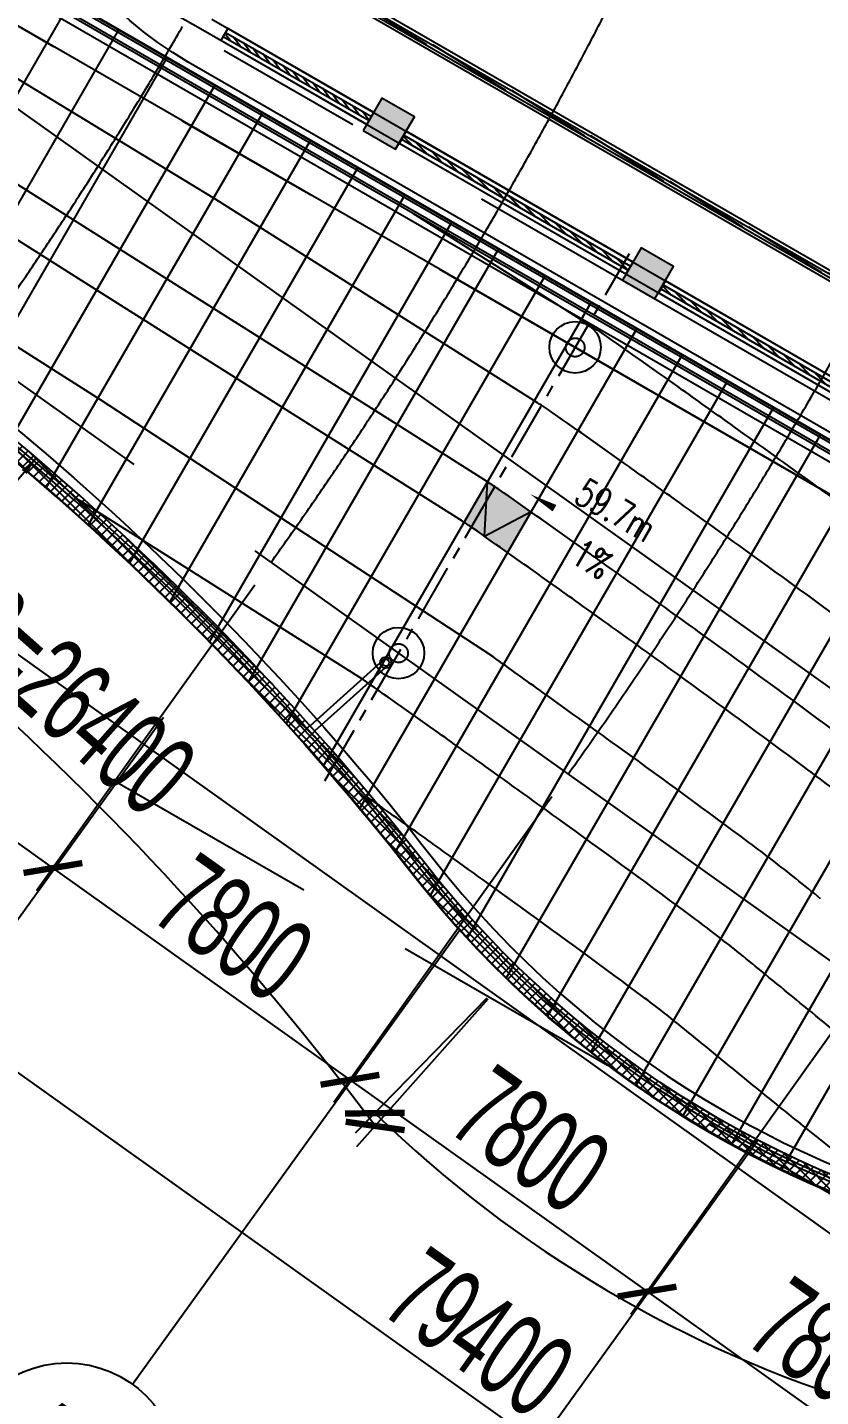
# Model space of a CAD drawing. Extents: x 1962160 to 37842216, y -162679 to 2997677.
# Drawn here: x 37684730 to 37701686, y 2684624 to 2713909 of the extents above; entities that cross this region are included whole.
import ezdxf
from ezdxf.enums import TextEntityAlignment as Align

# ---------------------------------------------------------------- set-up
doc = ezdxf.new("R2010")
doc.units = 0
doc.header["$LTSCALE"] = 1000
for name, pattern in [('CENTER', [2, 1.25, -0.25, 0.25, -0.25]), ('CENTER2', [28.575000000000003, 19.05, -3.175, 3.175, -3.175]), ('DASH', [0.35, 0.25, -0.1]), ('HIDDEN', [0.375, 0.25, -0.125])]:
    doc.linetypes.add(name, pattern=pattern)
doc.layers.get('0').update_dxf_attribs({"color": 8})
doc.layers.get('Defpoints').update_dxf_attribs({"color": 8})
for name, color, linetype in [('#幕墙线-平面', 8, 'Continuous'), ('#标注', 8, 'Continuous'), ('#虚线', 8, 'HIDDEN'), ('#轴线', 8, 'CENTER2'), ('A-AL-E', 8, 'Continuous'), ('A-COLS-PLAN-C', 8, 'DASH'), ('A-COLS-PLAN-S', 8, 'DASH'), ('A-DETL-ALUM', 8, 'Continuous'), ('A-DIMS', 8, 'Continuous'), ('A-DIMS-SYMB', 8, 'Continuous'), ('A-FLOR', 8, 'Continuous'), ('A-FLOR-OTLN', 8, 'Continuous'), ('A-GRID', 8, 'CENTER'), ('A-HATH', 8, 'Continuous'), ('A-NOTE', 8, 'Continuous'), ('A-ROOF-DRAN', 8, 'Continuous'), ('A-STRS-HRAL', 8, 'Continuous'), ('COLUMN', 8, 'Continuous'), ('DIM', 8, 'Continuous'), ('G-ACCS', 8, 'Continuous'), ('PUB_HATCH', 8, 'Continuous'), ('周边建筑', 8, 'Continuous'), ('建-填充', 8, 'Continuous'), ('水-雨水-压力流-标识', 8, 'Continuous')]:
    doc.layers.add(name, color=color, linetype=linetype)
doc.layers.add('A-X-CHEK', color=8, linetype='Continuous', plot=False)
doc.styles.add('#文字', font='jrs.shx', dxfattribs={"width": 0.7, "bigfont": 'hztxt.shx'})
doc.styles.add('_TCH_DIM', font='SIMPLEX', dxfattribs={"bigfont": 'GBCBIG'})
doc.styles.add('JHZX', font='jrs.shx', dxfattribs={"width": 0.6, "bigfont": 'jhz.shx'})
doc.dimstyles.new('JZBZ-600', dxfattribs={"dimscale": 600, "dimtxt": 3, "dimasz": 1.5, "dimexe": 1, "dimexo": 1, "dimgap": 0.5, "dimtad": 1, "dimdec": 0, "dimdsep": 46, "dimtxsty": 'JHZX', "dimblk1": 'ARCHTICK', "dimblk2": 'ARCHTICK', "dimsah": 1, "dimcen": 0, "dimclrd": 1, "dimclre": 1, "dimclrt": 2, "dimadec": 1, "dimazin": 2, "dimtfac": 1, "dimtdec": 0, "dimtix": 1, "dimtmove": 0, "dimatfit": 3, "dimfxl": 1, "dimtolj": 1, "dimlwd": -1, "dimlwe": -1, "dimarcsym": 1})

# ---------------------------------------------------------------- blocks, each defined once
blk = doc.blocks.new('排水沟区域')
at = {"layer": 'A-HATH'}
h = blk.add_hatch(dxfattribs=at)
h.set_pattern_fill('ANSI37', color=256, scale=100)
h.set_pattern_definition([(45, (0, 0), (-112.2532015133644, 112.2532015133644), []), (135, (0, 0), (-112.2532015133644, -112.2532015133644), [])])
edge = h.paths.add_edge_path()
edge.add_arc((35647972.51225499, 2918657.177441645), 65100.0000012061, 322.14232842016406, 322.4531751002439, ccw=False)
edge.add_line((35699371.4155573, 2878705.171991638), (35710098.52591892, 2872511.871939205))
edge.add_arc((35680273.52592783, 2820853.456598331), 59649.99999998869, 38.01189623978013, 60.00000000987711, ccw=False)
edge.add_arc((35744722.34777962, 2871227.947781262), 22150.00000015055, 218.0118962393887, 299.374672109322)
edge.add_line((35755587.33435256, 2851925.75705647), (35755535.64254402, 2852298.799455345))
edge.add_arc((35744722.34777962, 2871227.947781258), 21800.00000013873, 218.0118962393722, 299.73721067603617, ccw=False)
edge.add_arc((35680273.52592785, 2820853.45659831), 59999.99999999597, 38.01189623980522, 60.00000000990575)
edge.add_line((35710273.52591886, 2872814.98083056), (35699587.40959853, 2878984.612962234))
blk.add_lwpolyline([(35699587.40959853, 2878984.612962234, -0.001356325340777979), (35699371.4155573, 2878705.171991638), (35710098.52591892, 2872511.871939205, -0.09623666010341482), (35727270.74137338, 2857587.422357051, 0.3707188740707033), (35755587.33435256, 2851925.75705647), (35755535.64254402, 2852298.799455345, -0.372519204977677), (35727546.5003911, 2857802.961133509, 0.09623666010342376), (35710273.52591886, 2872814.98083056)], format="xyb", close=True, dxfattribs=at)
blk = doc.blocks.new('A$C58e34137')
at = {"layer": 'A-X-CHEK'}
blk.add_blockref('排水沟区域', (-35647972.51433039, -2918657.17947907), dxfattribs=at)
blk = doc.blocks.new('雨水立管')
for radius in [80, 50]:
    blk.add_circle((-3.725290298461914e-09, 2.328306436538696e-10), radius)
blk = doc.blocks.new('雨水')
at = {"layer": 'A-ROOF-DRAN'}
for points in [[(35726654.75875206, 2862156.078814637), (35725086.92099972, 2860750.318907662)], [(35726754.8949378, 2862044.39737345), (35725186.52416849, 2860638.159551027)]]:
    blk.add_lwpolyline(points, dxfattribs=at)
at = {"xscale": 1.5, "yscale": 1.5, "zscale": 1.5}
blk.add_blockref('雨水立管', (35726704.82684494, 2862100.238094043), dxfattribs=at)
blk = doc.blocks.new('1100')
at = {"layer": 'A-DETL-ALUM', "ltscale": 0.3}
blk.add_circle((35572079.41488183, 2737404.62498665), 550, dxfattribs=at)
blk = doc.blocks.new('_YZHK')
blk.add_circle((0, 0), 0.5)
blk = doc.blocks.new('ASDFASD')
at = {"layer": 'A-COLS-PLAN-C', "ltscale": 0.3, "xscale": 400, "yscale": 400, "zscale": 400}
for p in [(35730755.5662553, 2868841.632987212), (35726979.80522767, 2862301.823050146)]:
    blk.add_blockref('_YZHK', p, dxfattribs=at)
blk = doc.blocks.new('$WINLIB2D$00000039')
for points in [[(-0.4999999999983409, 0.5000000000445652), (-0.4999999999999964, -0.4999999999999716)], [(0.5000000000016591, 0.4999999999536158), (-0.4999999999983409, 0.5000000000445652)], [(0.4999999999983338, -0.5000000000463842), (0.4999999999999609, 0.4999999999999432)], [(-0.499999999999428, 0.1666666667124446), (0.500000000000572, 0.1666666666205998)], [(-0.3838834764901549, -0.166666666632409), (-0.4479860405916831, 0.1666666667079113)], [(-0.3158924398378069, -0.166666666637866), (-0.3799950039392748, 0.1666666667006353)], [(-0.2479014031851996, -0.166666666645142), (-0.3120039672867243, 0.1666666666951784)], [(-0.1799103665328481, -0.1666666666505989), (-0.2440129306343159, 0.1666666666887977)], [(-0.1119193298802692, -0.1666666666569512), (-0.1760218939817904, 0.1666666666824455)], [(-0.04392829322788927, -0.1666666666633319), (-0.1080308573293216, 0.1666666666760648)], [(0.02406274342471804, -0.1666666666696841), (-0.04003982067680312, 0.1666666666697125)], [(0.09205378007703402, -0.1666666666751411), (0.02795121597557682, 0.1666666666642556)], [(0.1600448167296129, -0.1666666666815217), (0.0959422526280953, 0.1666666666578749)], [(0.2280358533819644, -0.166666666687874), (0.163933289280525, 0.1666666666505989)], [(0.2960268900345753, -0.1666666666942547), (0.231924325933047, 0.1666666666460657)], [(0.3640179266869801, -0.1666666667006069), (0.2999153625854838, 0.166666666639685)], [(0.4320089633395341, -0.1666666667060639), (0.3679063992380058, 0.166666666632409)], [(0.4999999999916831, -0.1666666667115209), (0.4358974358904746, 0.1666666666260568)], [(-0.4518745131427302, -0.1666666666260284), (-0.5000000000072298, 0.08358586507802102)], [(-0.500000000000572, -0.1666666666214951), (0.499999999999428, -0.1666666667124446)], [(0.4999999999983338, -0.5000000000463842), (-0.5000000000016662, -0.4999999999554348)]]:
    blk.add_lwpolyline(points)
blk = doc.blocks.new('_FZH')
blk.add_lwpolyline([(-0.5, -0.5), (0.5, -0.5), (0.5, 0.5), (-0.5, 0.5)], close=True)
at = {"layer": 'PUB_HATCH'}
blk.add_solid([(-0.5, -0.5), (0.5, -0.5), (-0.5, 0.5), (0.5, 0.5)], dxfattribs=at)
blk = doc.blocks.new('567')
at = {"layer": '周边建筑'}
for p, q in [((58569.47624302655, 63465.12863388611), (79163.15836526453, 85551.91071712924)), ((58714.9179366231, 63181.2020795648), (79382.5644761771, 85347.31120870961)), ((57775.26889131963, 62173.42583171278), (58714.9179366231, 63181.2020795648))]:
    blk.add_line(p, q, dxfattribs=at)
blk.add_lwpolyline([(51545.86369138211, 114974.0141785215, -0.06666786033998978), (79983.71774893254, 97358.1270108968, -0.4327152502716894), (80756.21607623994, 85720.67174874991), (59352.30016976595, 62767.78205864877, -0.3893999561661833), (48564.77200990915, 61928.61147829099, 0.1645435660436389), (999.9999528080225, 78693.64650399983)], format="xyb", dxfattribs=at)
at = {"layer": 'COLUMN', "xscale": 800.000000000408, "yscale": 800.000000000408, "zscale": 800.000000000408, "rotation": 47.00000000001015}
for p in [(65968.95328490436, 71329.55326474598), (61604.16378050297, 66648.88957438339)]:
    blk.add_blockref('_FZH', p, dxfattribs=at)
at = {"layer": '周边建筑'}
for p, xscale, yscale, zscale, rotation in [((67625.23237909377, 75891.62554929405), 28668.06737196897, 200, 28668.06737196897, 47.00000000000413), ((67625.23237910122, 75891.62554930104), 28668.06737196897, 200.0000000000001, 28668.06737196897, 47.00000000000397), ((68226.3459886238, 73599.94878692972), 5600, 299.9999999999999, 5600, 47.00000000000436), ((63861.55648422986, 68919.28509657038), 5600, 299.9999999999999, 5600, 47.00000000000436), ((60178.76533988118, 64969.97510781884), 3600.000000000001, 299.9999999999999, 3600.000000000001, 47.00000000000439)]:
    blk.add_blockref('$WINLIB2D$00000039', p, dxfattribs=dict(at, xscale=xscale, yscale=yscale, zscale=zscale, rotation=rotation))
blk = doc.blocks.new('总体道路0521')
at = {"layer": 'G-ACCS'}
for p, q in [((35648068.32808612, 2918594.665559466), (35648041.65957485, 2918613.688023686)), ((35648063.29587139, 2918586.585897689), (35648036.14289677, 2918605.953926256))]:
    blk.add_line(p, q, dxfattribs=at)
blk = doc.blocks.new('A$C06ac024f')
at = {"layer": 'A-AL-E'}
blk.add_line((101589.8477521315, -59576.68340815231), (62999.84299910814, -37296.73377597518), dxfattribs=at)
for points in [[(147247.0268306136, 934.9976814794354), (130544.2487986535, 789.2347458549775, 0.411971782924628), (129899.9214165211, 138.5661601070315, -0.1147152888506085), (116638.5441282466, -57179.17699726066, -0.5535839278639791), (79298.22443350405, -61069.74940975336, 0.09623666010405146), (62126.00897890329, -46145.29982751934), (51398.89861740917, -39951.99977517687)], [(147245.6210697815, 1134.993029267993), (130542.5034915507, 989.2271304680035, 0.4119717829241812), (129699.9215302989, 138.3528260248713, -0.1147152888506127), (116458.9620669484, -57091.14130415907, -0.5535839278638499), (79455.80101504922, -60946.5843946375, 0.09623666010405128), (62226.00897887349, -45972.09474674379), (51522.52881834656, -39792.43759728689)], [(123777.9805633649, -24348.15376469167, -0.06675319751200123), (112989.6129839644, -56099.62711645942, -0.4327152502716672), (101614.8477521315, -59533.38213796448), (63025.62622740865, -37253.88470285665, -0.3161234074541413), (59062.56976918876, -27379.22548662778, -0.3161234074541413)]]:
    blk.add_lwpolyline(points, format="xyb", dxfattribs=at)
at = {"layer": 'A-DIMS'}
blk.add_lwpolyline([(71004.3336583525, -52480.2923116521, 132, 0, 0), (71264.0875151977, -52176.10826563323, 0, 0, 0)], format="xyseb", dxfattribs=at)
blk.add_lwpolyline([(67887.28737617284, -56130.50086388085), (71004.3336583525, -52480.2923116521), (71264.0875151977, -52176.10826563323)], dxfattribs=at)
at = {"layer": 'A-DIMS-SYMB'}
blk.add_lwpolyline([(84728.81853939593, -54633.97088764422, 0, 0, 0), (81821.06185375899, -52955.17678245669, 0, 160, 0), (82340.6770960316, -53255.17678245623, 0, 0, 0)], format="xyseb", dxfattribs=at)
at = {"layer": 'A-FLOR-OTLN'}
blk.add_lwpolyline([(107226.3362906799, -63927.87709462829), (55482.87519954145, -34053.77590486221)], dxfattribs=at)
at = {"layer": 'A-STRS-HRAL'}
for points in [[(62825.62622740865, -37600.29486436816), (101414.8477521315, -59879.79229947738, 0.1653430325044177), (106813.8457701206, -60951.07172376709), (106786.3939477056, -60752.9611531226, -0.1653070570733526), (101514.8477521315, -59706.58721872047), (62925.62622740865, -37427.08978361171, -0.2993344803254237), (58486.30520709604, -28589.53009189107, -0.002117859348563154), (58242.01538074017, -29083.96067959536, 0.2840107938774867), (62825.62622740865, -37600.29486436862)], [(79573.98345122486, -60854.21063328767, 0.09623666010342546), (62301.0089789927, -45842.19093623757), (51614.89265865833, -39672.55880456464, 0.0007746026497194166), (51737.56657661498, -39512.44451643759), (62401.0089789629, -45668.98585546529, -0.09623666010343572), (79731.56003275514, -60731.04561817972, 0.3735772701096537), (107533.5279144421, -66144.77573821507), (107563.1256041527, -66358.37231146172, -0.3725192049777493), (79573.98345120996, -60854.21063329559)]]:
    blk.add_lwpolyline(points, format="xyb", dxfattribs=at)
at = {"xscale": 1000, "yscale": 1000, "zscale": 1000}
blk.add_blockref('总体道路0521', (-35647972511.19448, -2918657176.530752), dxfattribs=at)
at = {"layer": 'A-COLS-PLAN-S'}
blk.add_blockref('ASDFASD', (-35647972.51693987, -2918657.171766797), dxfattribs=at)
at = {"layer": 'A-ROOF-DRAN'}
blk.add_blockref('雨水', (-35647972.51693987, -2918657.171766797), dxfattribs=at)
at = {"layer": '周边建筑', "rotation": 283.0000003899075}
blk.add_blockref('567', (-0.006137371063232422, 0.004641769453883171), dxfattribs=at)
at = {"layer": '水-雨水-压力流-标识'}
for p in [(-35489298.45878852, -2787218.355862259), (-35493074.21981615, -2793758.165799326)]:
    blk.add_blockref('1100', p, dxfattribs=at)
at = {"layer": 'A-NOTE', "style": '_TCH_DIM', "width": 0.7058823529411765}
for s, p in [('59.7m', (82725.04704605043, -53107.26767651178)), ('1%', (82649.57368742675, -54398.32326558419))]:
    blk.add_text(s, height=595, rotation=330.0000000088453, dxfattribs=at).set_placement(p)
blk = doc.blocks.new('A$C41f195f4')
at = {"layer": '建-填充', "ltscale": 10}
h = blk.add_hatch(color=256, dxfattribs=at)
h.dxf.hatch_style = 1
edge = h.paths.add_edge_path()
edge.add_arc((97595.39058137685, -56265.69095952297), 7179.01443374561, 231.5455936663471, 240.9356816567147, ccw=False)
edge.add_line((93130.82129434496, -61887.60071699973), (92626.00912325829, -62761.96104559442))
edge.add_arc((97595.3905813694, -56265.690959536), 8179.014433734415, 232.5854866819008, 240.821272981113)
edge.add_line((93607.83049441874, -63406.81423673732), (94107.88902097195, -62540.68746200018))
edge = h.paths.add_edge_path()
edge.add_arc((-69109.94628895074, -267393.5292817643), 261921.2455644159, 54.80798916045615, 54.98832596793594)
edge.add_arc((77388.72809683532, -58262.44274746114), 6582.895621030485, 54.9883259681709, 57.6800715478995)
edge.add_line((80908.24897333235, -52699.39613995515), (80407.7652470991, -53566.25938214827))
edge.add_arc((77388.72809625417, -58262.44274824392), 5582.895622002558, 54.988325968121615, 57.264237374397226, ccw=False)
edge.add_arc((-69109.94628890604, -267393.5292813801), 260921.2455640731, 54.788035432014226, 54.98832596789953, ccw=False)
edge.add_line((81338.01119472831, -54214.47666196851), (81840.07907734066, -53344.86958044535))
h.paths.add_polyline_path([(69033.59259799123, -45186.76790526416), (68022.12648834288, -44546.85306364251), (67521.71634025127, -45413.58886476047), (68533.18244989961, -46053.50370638166)])
h.paths.add_polyline_path([(56861.15029467642, -37485.74222144345), (55846.22732935846, -36843.64036314422), (55345.81718126684, -37710.37616426172), (56360.74014658481, -38352.47802256048)])
at = {"layer": 'DIM', "ltscale": 10}
blk.add_lwpolyline([(81840.07907734066, -53344.86958044628), (80846.26444721967, -53868.28194896039), (80908.2489733249, -52699.39613995142)], dxfattribs=at)
blk = doc.blocks.new('A$C80b62fe7')
at = {"layer": '#幕墙线-平面'}
for points in [[(218646.7388422862, 190065.3955623615), (201593.5581931472, 189916.5747094234, 0.4119717829255389), (200691.4998581558, 189005.6386893718, -0.1147152888506106), (187456.6657422855, 131802.6192673431, -0.5535839278639024), (150554.6522832364, 127957.7149734693, 0.09623666010403958), (133307.5872725919, 142947.2166410601), (122272.0149562731, 149318.607285982)], [(218649.0077415183, 189805.4054623647), (201595.8270923793, 189656.5846094266, 0.411971782924628), (200951.4997102469, 189005.9160236786, -0.1147152888506085), (187690.1224219725, 131688.1728663109, -0.5535839278639791), (150349.8027272299, 127797.6004538182, 0.09623666010405146), (133177.5872726291, 142722.0500360522), (122142.0149563104, 149093.4406809756)], [(195084.6700434908, 164469.0136061809, -0.06675319751200197), (184274.0672237352, 132652.0992471087, -0.4327152502716498), (172536.4260458574, 129108.8011206249), (133941.2579975277, 151391.7317827353, -0.3343935613356593), (130022.9198136404, 162147.9228028324, -0.3343935613356593)], [(194829.5588570908, 164519.1960988799, -0.06675319751200183), (184041.1912776902, 132767.7227471122, -0.4327152502716672), (172666.4260458574, 129333.9677256071), (134077.2045211345, 151613.4651607149, -0.3341902026022402), (130271.6078319177, 162072.0659009404)], [(159339.4108686224, 130861.0222703721, 0.003615762373146569), (156592.339115195, 132874.5071188109, 0.0006613127029095337), (154901.3493613973, 134091.8316665199, 0.001027735854682414), (153810.6150242165, 134871.4585100352, 0.001861813057790887), (152217.1941408888, 135996.5357638504, 0.01174549583908128), (151959.8225827888, 136167.9593972559), (150029.1693196073, 137389.4078129344), (144108.1086783633, 141135.4300932167), (139073.7000977993, 144320.5024735704)], [(159798.9362394139, 129242.6897826027, 0.008983710404562847), (158742.4276735783, 130058.7685294421, 0.003615762373149349), (156007.0209373832, 132063.7034244896, 0.0006613127029081161), (154318.1780077443, 133279.4824975817, 0.001027735854682078), (153230.7881095409, 134056.7188282856, 0.001861813057791519), (151643.4508139715, 135177.5006029336, 0.01174549583907687), (151425.1762692034, 135322.8834720477), (149494.523006022, 136544.3318877253), (143573.4623647779, 140290.3541680076), (138539.053784214, 143475.4265483608)], [(173945.6968086883, 128460.3663734002, -0.01045501911056014), (173553.0880393535, 128412.668604786, -0.02153278516857772), (172664.9376542941, 128362.0527174594, -0.0214420731274291), (171944.1991386786, 128382.9656581231, -0.01732725163365384), (170910.8314967602, 128493.4754025461, -0.03019079122256962), (169910.9077868536, 128697.784825203, -0.02660506623029596), (168693.8722720593, 129094.5053836647, -0.02908310061930554), (167165.9814727828, 129788.6905360701, -0.04667064726211993), (166669.9615904167, 130112.1679442455, -0.001278206255869709), (165593.9365309104, 130971.1744583081, -0.001770644411273564), (164831.5125523657, 131587.4778661183, -0.001424014314986788), (163530.6897997484, 132652.8082506475, 0.003344552771157811), (162926.0347054079, 133144.1324880603, 0.008983710404549561), (161727.3436487988, 134070.0372340898, 0.003615762373135348), (158933.6118264422, 136117.7218960961, 0.0006613127029093515), (157234.0347760245, 137341.2283422733, 0.001027735854683763), (156129.9226829186, 138130.4172370327, 0.001861813057788651), (154512.1674485579, 139272.6764075179, 0.01174549583909836), (154098.4078371376, 139548.2630980932), (152167.7545739487, 140769.7115137717), (150378.8046443462, 141901.5098013827)], [(169456.4465519488, 119610.78176228, -0.02746849690038481), (167580.540113911, 120004.7193987342, -0.02660506623029286), (165453.5258000866, 120698.0683570672, -0.02908310061920444), (162973.221502535, 121824.9750820994, -0.04667064726213727), (161072.9365455285, 123064.2384151672, -0.001278206255867905), (159960.9499877915, 123951.9535182733, -0.001770644411271407), (159148.95358558, 124608.328663745, -0.001424014314988252), (157808.4696264565, 125706.1402516426, 0.003344552771166007), (157297.2574666589, 126121.5356182, 0.008983710404547918), (156354.4948934019, 126849.7535657282, 0.003615762373147798), (153665.7482261434, 128820.4886472044, 0.0006613127029064468), (151985.4925931171, 130030.0858218325, 0.001027735854680698), (150911.4804508463, 130797.7601012788, 0.001861813057793578), (149348.4775063023, 131901.3599592657, 0.01174549583958519), (149286.5910147652, 131942.5797712696), (147355.9377516806, 133164.0281868889), (143227.9411464185, 135775.6493462007)], [(161096.3052524477, 120600.3313222313, -0.0274010498730659), (159829.1532022208, 121498.0318531492, -0.00127820625587001), (158709.1752004325, 122392.1266427091, -0.001770644411273361), (157886.162704058, 123057.4066187828, -0.00142401431498972), (156536.8651435003, 124162.4362518643, 0.00334455277118414), (156046.4180803001, 124560.9585359846, 0.008983710404563115), (155160.5285033062, 125245.2460838761, 0.003615762373147027), (152495.1118705273, 127198.8812585613, 0.0006613127029056047), (150819.1498858035, 128405.3874839591, 0.001027735854679995), (149751.8266215101, 129168.2807377712, 0.0004944869900100524), (149340.7289631143, 129460.2351264711)]]:
    blk.add_lwpolyline(points, format="xyb", dxfattribs=at)
for points in [[(153029.1152099669, 137858.1112476722), (146132.4241994321, 142221.3765055388), (134079.7864351645, 149553.7027626196)], [(152071.1342801899, 132427.239464784), (143689.4704687521, 137921.6029307479), (135653.65333087, 143023.6842922554), (128493.1884596869, 147668.8949083984)]]:
    blk.add_lwpolyline(points, dxfattribs=at)
for centre, radius, start, end in [((71051.57360945642, 188867.3555372115), 128529.4436852644, 333.5022467601689, 195.775796910644), ((71051.57360945642, 188867.3555372115), 127529.4436852644, 333.539850647279, 195.7883970499479), ((148440.301707454, 130604.9127915651), 8582.895618875846, 54.98832586205757, 57.68007179407862), ((1941.62732052058, -78526.17374441028), 263921.2455642892, 54.56163039767389, 54.98832586205757), ((-35290.51524736732, -130842.6551264678), 328133.7573076768, 54.32609075161674, 54.56163039767389), ((-304445.4407328814, -505771.5307025919), 789670.3600315447, 54.17452899415015, 54.32609075161674), ((18751.9059285894, -58066.99562537391), 237496.587005586, 53.34586096808233, 54.17452899415015), ((-35290.51494511217, -130842.6547051361), 323133.7567891447, 54.32609075161674, 54.56163039767389), ((-304445.4407356307, -505771.5307039344), 784670.3600342413, 54.17452899415015, 54.32609075161674), ((18751.90592081845, -58066.99563595233), 232496.5870187105, 53.34586096808233, 54.17452899415015), ((136562.5567278489, 100252.42793698), 35153.25846656095, 51.28700168376271, 53.34586096808233), ((126503.0678955987, 87701.96949833166), 51237.63979088947, 50.52048951770528, 51.28700168376271)]:
    blk.add_arc(centre, radius, start, end, dxfattribs=at)
blk = doc.blocks.new('DASWQE')
at = {"layer": '#幕墙线-平面', "ltscale": 10}
for points in [[(67738.26550005376, -49821.18563510198), (72001.90533925593, -42436.34480843274)], [(68696.31127940118, -50543.75031760614), (73033.31935922801, -43031.83197050914)], [(69639.6280939281, -51285.44083469035), (74061.96838489175, -43625.72276238212)], [(70567.83418884128, -52045.95702852542), (75087.43612800539, -44217.77683991008)], [(71480.55392453074, -52824.99112264114), (76109.3075877279, -44807.75460226182)], [(72377.41792865098, -53622.22784647997), (77127.1692186594, -45395.41728887381)], [(73258.06324555725, -54437.34456298733), (78140.60909810662, -45980.52707608277)], [(74122.13348322362, -55270.01139917877), (79149.21709287167, -46562.8471733667)], [(74969.27895747125, -56119.89137963997), (80152.5850251764, -47142.14191918029)], [(75799.15683344752, -56986.64056289615), (81150.30683787167, -47718.17687631259)], [(76611.43126443028, -57869.90818060515), (82141.97875873744, -48290.71892677573)], [(77405.77352768183, -58769.3367795106), (83127.19946394861, -48859.53636613954)], [(78181.86215751618, -59684.56236610143), (84105.57024042308, -49424.39899730124)], [(78939.38307540119, -60615.21455391729), (85076.69514720142, -49985.07822364848)], [(79687.38798736036, -61553.51313932939), (86043.99403682351, -50543.54849795718)], [(80477.24534839392, -62456.71476580389), (87027.48483422399, -51111.36717458442)], [(81314.85184256732, -63315.82080684416), (88027.69353289902, -51688.83793601068)], [(82197.74965686351, -64128.31036268221), (89041.68519145995, -52274.26629303303)], [(83123.34807862341, -64891.79932165286), (90066.48442476988, -52865.93440625072)], [(84088.93109756708, -65604.04735596431), (91099.08413472772, -53462.1061267592)], [(85091.66537542641, -66262.96449555643), (92136.45433405787, -54061.03209059266)], [(86128.60855993629, -66866.6172607583), (93175.55103731155, -54660.9548519263)], [(87196.71791864187, -67413.23433575686), (94213.32519288361, -55260.11404000688)]]:
    blk.add_lwpolyline(points, dxfattribs=at)
at = {"layer": 'DIM', "ltscale": 10}
blk.add_blockref('A$C80b62fe7', (-71047.03888088465, -188862.9763723449), dxfattribs=at)
blk = doc.blocks.new('_ARCHTICK')
at = {"const_width": 0.15}
blk.add_lwpolyline([(-0.5, -0.5), (0.5, 0.5)], dxfattribs=at)
blk = doc.blocks.new('*D230')
at = {"layer": '#标注', "color": 1, "transparency": 16777216}
for p, q in [((36834958.65801542, 2879145.469505651), (36827972.03518476, 2869350.585544074)), ((36828320.45695819, 2869839.054855088), (36892961.22911568, 2823731.240171639)), ((36899599.43017291, 2833037.654822202), (36892612.80734225, 2823242.770860625))]:
    blk.add_line(p, q, dxfattribs=at)
at = {"layer": 'Defpoints', "color": 0, "transparency": 16777216}
for p in [(36835307.07978883, 2879633.938816665), (36899947.85194632, 2833526.124133216), (36892961.22911568, 2823731.240171639)]:
    blk.add_point(p, dxfattribs=at)
at = {"layer": '#标注', "color": 1, "transparency": 16777216, "xscale": 900, "yscale": 900, "zscale": 900}
for p, rotation in [((36828320.45695819, 2869839.054855088), 144.5), ((36892961.22911568, 2823731.240171639), 324.4999999999999)]:
    blk.add_blockref('_ARCHTICK', p, dxfattribs=dict(at, rotation=rotation))
at = {"layer": '#标注', "color": 2, "transparency": 16777216, "insert": (36861337.68658379, 2847762.086135387), "char_height": 1800, "attachment_point": 5, "rotation": 324.5, "style": 'JHZX'}
blk.add_mtext('\\A1;79400', dxfattribs=at)
blk = doc.blocks.new('*D87')
at = {"layer": '#标注', "color": 1, "transparency": 16777216}
for p, q in [((36869232.92133822, 2854697.875070216), (36864569.11033041, 2848159.453182066)), ((36875583.02238138, 2850168.392015679), (36870919.21137358, 2843629.970127529)), ((36864917.53210384, 2848647.92249308), (36871267.63314701, 2844118.439438542))]:
    blk.add_line(p, q, dxfattribs=at)
at = {"layer": 'Defpoints', "color": 0, "transparency": 16777216}
for p in [(36869581.34311163, 2855186.34438123), (36875931.44415481, 2850656.861326693), (36871267.63314701, 2844118.439438542)]:
    blk.add_point(p, dxfattribs=at)
at = {"layer": '#标注', "color": 1, "transparency": 16777216, "xscale": 900, "yscale": 900, "zscale": 900}
for p, rotation in [((36864917.53210384, 2848647.92249308), 144.5000000000036), ((36871267.63314701, 2844118.439438542), 324.5000000000036)]:
    blk.add_blockref('_ARCHTICK', p, dxfattribs=dict(at, rotation=rotation))
at = {"layer": '#标注', "color": 2, "transparency": 16777216, "insert": (36868789.42617228, 2847360.119587844), "char_height": 1800, "attachment_point": 5, "rotation": 324.50000000000364, "style": 'JHZX'}
blk.add_mtext('\\A1;7800', dxfattribs=at)
blk = doc.blocks.new('*D88')
at = {"layer": '#标注', "color": 1, "transparency": 16777216}
for p, q in [((36862882.82029503, 2859227.358124766), (36858219.00928722, 2852688.93623662)), ((36869232.92133822, 2854697.875070214), (36864569.11033041, 2848159.453182068)), ((36858567.43106066, 2853177.405547634), (36864917.53210384, 2848647.922493082))]:
    blk.add_line(p, q, dxfattribs=at)
at = {"layer": 'Defpoints', "color": 0, "transparency": 16777216}
for p in [(36863231.24206845, 2859715.82743578), (36869581.34311164, 2855186.344381228), (36864917.53210384, 2848647.922493082)]:
    blk.add_point(p, dxfattribs=at)
at = {"layer": '#标注', "color": 1, "transparency": 16777216, "xscale": 900, "yscale": 900, "zscale": 900}
for p, rotation in [((36858567.43106066, 2853177.405547634), 144.5000000000031), ((36864917.53210384, 2848647.922493082), 324.5000000000031)]:
    blk.add_blockref('_ARCHTICK', p, dxfattribs=dict(at, rotation=rotation))
at = {"layer": '#标注', "color": 2, "transparency": 16777216, "insert": (36862439.32512909, 2851889.602642387), "char_height": 1800, "attachment_point": 5, "rotation": 324.5000000000031, "style": 'JHZX'}
blk.add_mtext('\\A1;7800', dxfattribs=at)
blk = doc.blocks.new('*D89')
at = {"layer": '#标注', "color": 1, "transparency": 16777216}
for p, q in [((36856532.71925186, 2863756.841179308), (36851868.90824405, 2857218.419291161)), ((36862882.82029503, 2859227.358124766), (36858219.00928722, 2852688.93623662)), ((36852217.33001748, 2857706.888602175), (36858567.43106065, 2853177.405547634))]:
    blk.add_line(p, q, dxfattribs=at)
at = {"layer": 'Defpoints', "color": 0, "transparency": 16777216}
for p in [(36856881.14102528, 2864245.310490321), (36863231.24206845, 2859715.82743578), (36858567.43106065, 2853177.405547634)]:
    blk.add_point(p, dxfattribs=at)
at = {"layer": '#标注', "color": 1, "transparency": 16777216, "xscale": 900, "yscale": 900, "zscale": 900}
for p, rotation in [((36852217.33001748, 2857706.888602175), 144.5000000000008), ((36858567.43106065, 2853177.405547634), 324.5000000000009)]:
    blk.add_blockref('_ARCHTICK', p, dxfattribs=dict(at, rotation=rotation))
at = {"layer": '#标注', "color": 2, "transparency": 16777216, "insert": (36856089.22408592, 2856419.085696932), "char_height": 1800, "attachment_point": 5, "rotation": 324.50000000000085, "style": 'JHZX'}
blk.add_mtext('\\A1;7800', dxfattribs=at)
blk = doc.blocks.new('*D90')
at = {"layer": '#标注', "color": 1, "transparency": 16777216}
for p, q in [((36850182.61820868, 2868286.324233858), (36845518.80720088, 2861747.902345715)), ((36856532.71925186, 2863756.841179309), (36851868.90824406, 2857218.419291167)), ((36845867.22897431, 2862236.371656729), (36852217.33001748, 2857706.88860218))]:
    blk.add_line(p, q, dxfattribs=at)
at = {"layer": 'Defpoints', "color": 0, "transparency": 16777216}
for p in [(36850531.0399821, 2868774.793544872), (36856881.14102528, 2864245.310490323), (36852217.33001748, 2857706.88860218)]:
    blk.add_point(p, dxfattribs=at)
at = {"layer": '#标注', "color": 1, "transparency": 16777216, "xscale": 900, "yscale": 900, "zscale": 900}
for p, rotation in [((36845867.22897431, 2862236.371656729), 144.4999999999964), ((36852217.33001748, 2857706.88860218), 324.4999999999964)]:
    blk.add_blockref('_ARCHTICK', p, dxfattribs=dict(at, rotation=rotation))
at = {"layer": '#标注', "color": 2, "transparency": 16777216, "insert": (36849739.12304275, 2860948.568751484), "char_height": 1800, "attachment_point": 5, "rotation": 324.4999999999964, "style": 'JHZX'}
blk.add_mtext('\\A1;7800', dxfattribs=at)
blk = doc.blocks.new('*D111')
at = {"layer": '#标注', "color": 1, "transparency": 16777216}
for p, q in [((36874861.74352521, 3000598.950161402), (36862409.03545138, 2989773.976182932)), ((36882278.00955416, 2846131.05704728), (36868845.5192631, 2855713.238666661))]:
    blk.add_line(p, q, dxfattribs=at)
blk.add_arc((36780603.45404898, 2918661.4691905), 108993.4582866235, 324.4975139136607, 40.99999999999096, dxfattribs=at)
at = {"layer": 'Defpoints', "color": 0, "transparency": 16777216}
for p in [(36875314.56927335, 3000992.585578796), (36780603.45404898, 2918661.4691905), (36887940.50926641, 2899731.84884221), (36882766.46374656, 2845782.614079307)]:
    blk.add_point(p, dxfattribs=at)
at = {"layer": '#标注', "color": 1, "transparency": 16777216, "xscale": 900, "yscale": 900, "zscale": 900}
for p, rotation in [((36862861.86119953, 2990167.611600326), 130.999999999991), ((36869333.9734555, 2855364.795698687), 234.4975139136607)]:
    blk.add_blockref('_ARCHTICK', p, dxfattribs=dict(at, rotation=rotation))
at = {"layer": '#标注', "color": 2, "transparency": 16777216, "insert": (36890670.12673368, 2923945.957177582), "char_height": 1800, "attachment_point": 5, "rotation": 272.7487569568263, "style": 'JHZX'}
blk.add_mtext('\\A1;76.5°', dxfattribs=at)
blk = doc.blocks.new('*U247')
blk.add_line((-8.960830237663566e-17, -20), (0, 0))
blk.add_circle((0, -24), 4)
at = {"style": 'JHZX', "width": 0.75}
blk.add_attdef('AXES', text='', height=4, dxfattribs=at).set_placement((0, -24), align=Align.MIDDLE_CENTER)
blk = doc.blocks.new('DOTE-11')
at = {"layer": '#虚线', "ltscale": 20}
blk.add_line((36853249.0408177, 2859738.280017539), (36877865.01084632, 2845526.24309515), dxfattribs=at)
for radius, end in [(117099.9999999995, 50.90588039648975), (109299.9999999995, 50.72061515791979), (101499.9999999995, 50.50683943095017), (93699.99999999953, 50.25741948715695)]:
    blk.add_arc((36780598.51695531, 2918657.177440438), radius, 329.9999999848261, end, dxfattribs=at)
at = {"layer": '#轴线'}
for p, q in [((36836630.36058016, 2886307.177440433), (36907557.8411501, 2845357.177440436)), ((36835734.86067245, 2884803.468611047), (36890521.10266908, 2853172.617046411)), ((36833271.79099296, 2881085.696205938), (36899947.85194635, 2833526.124133213))]:
    blk.add_line(p, q, dxfattribs=at)
for centre, radius, end in [((36780598.51695531, 2918657.177440438), 146599.9999999995, 183.9998103525153), ((36780598.51695531, 2918657.177440438), 138799.9999999995, 210.1884172151102), ((36780598.51695531, 2918657.177440438), 130399.9999999995, 210.3293811306592), ((36780598.51695531, 2918657.177440438), 127949.9999999995, 210.3740096847854), ((36780598.51695531, 2918657.177440439), 76200.00000000103, 56.49999999019825), ((36780598.51695531, 2918657.177440438), 85899.99999999953, 329.9999999848261), ((36780598.51695531, 2918657.177440438), 93699.99999999953, 329.9999999848261), ((36780598.51695531, 2918657.177440438), 101499.9999999995, 329.9999999848261)]:
    blk.add_arc(centre, radius, 324.4999999903098, end, dxfattribs=at)
at = {"layer": 'A-GRID'}
blk.add_line((36858030.21066499, 2859572.805075306), (36864542.10297132, 2870851.733403292), dxfattribs=at)
blk = doc.blocks.new('ZW-5001')
at = {"layer": '#标注'}
ref = blk.add_blockref('*U247', (36854577.96465492, 2860936.224938239), dxfattribs=dict(at, xscale=600.0000000000001, yscale=600.0000000000001, rotation=324.2456737399116))
ref.add_attrib('AXES', 'AH', dxfattribs={"layer": '0', "height": 2399.999999999999, "rotation": 324.2456739531245, "style": '#文字', "width": 0.7}).set_placement((36846163.88706303, 2849250.194890457), align=Align.MIDDLE_CENTER)
ref = blk.add_blockref('*U247', (36860928.06569811, 2856406.741883694), dxfattribs=dict(at, xscale=600.0000000000001, yscale=600.0000000000001, rotation=324.2456737399116))
ref.add_attrib('AXES', 'AG', dxfattribs={"layer": '0', "height": 2399.999999999999, "rotation": 324.2456739531245, "style": '#文字', "width": 0.7}).set_placement((36852513.98810622, 2844720.711835912), align=Align.MIDDLE_CENTER)
ref = blk.add_blockref('*U247', (36867278.16674129, 2851877.258829149), dxfattribs=dict(at, xscale=600.0000000000001, yscale=600.0000000000001, rotation=324.2456737399116))
ref.add_attrib('AXES', 'AF', dxfattribs={"layer": '0', "height": 2399.999999999999, "rotation": 324.2456739531245, "style": '#文字', "width": 0.7}).set_placement((36858864.0891494, 2840191.228781367), align=Align.MIDDLE_CENTER)
ref = blk.add_blockref('*U247', (36873628.26778446, 2847347.775774609), dxfattribs=dict(at, xscale=600.0000000000001, yscale=600.0000000000001, rotation=324.2456737399116))
ref.add_attrib('AXES', 'AE', dxfattribs={"layer": '0', "height": 2399.999999999999, "rotation": 324.2456739531245, "style": '#文字', "width": 0.7}).set_placement((36865214.19019257, 2835661.745726827), align=Align.MIDDLE_CENTER)
dim = blk.add_angular_dim_3p(base=(36887940.50926641, 2899731.84884221), center=(36780603.45404899, 2918661.4691905), p1=(36882766.46374656, 2845782.614079307), p2=(36875314.56927335, 3000992.585578796), dimstyle='JZBZ-600', dxfattribs=at)
dim.commit()
dim.dimension.update_dxf_attribs({"geometry": '*D111', "text_midpoint": (36890670.12673368, 2923945.957177579)})
for p1, p2, distance, picture, middle in [((36835307.07978884, 2879633.938816662), (36899947.85194633, 2833526.124133214), -12031.319561814691, '*D230', (36861337.68658379, 2847762.086135387)), ((36850531.0399821, 2868774.793544868), (36856881.14102528, 2864245.310490322), -8031.3195618066175, '*D90', (36849739.12304275, 2860948.568751484)), ((36856881.14102528, 2864245.310490323), (36863231.24206845, 2859715.827435783), -8031.319561807979, '*D89', (36856089.22408592, 2856419.085696932)), ((36863231.24206845, 2859715.827435783), (36869581.34311164, 2855186.344381232), -8031.319561813064, '*D88', (36862439.32512909, 2851889.602642387)), ((36869581.34311164, 2855186.344381232), (36875931.44415481, 2850656.861326693), -8031.319561809873, '*D87', (36868789.42617228, 2847360.119587844))]:
    dim = blk.add_aligned_dim(p1=p1, p2=p2, distance=distance, dimstyle='JZBZ-600', dxfattribs=at)
    dim.commit()
    dim.dimension.update_dxf_attribs({"geometry": picture, "text_midpoint": middle})
blk = doc.blocks.new('FDGFH')
at = {"layer": 'A-FLOR'}
blk.add_blockref('ZW-5001', (-36780598.51155947, -2918657.163268261), dxfattribs=at)
at = {"layer": 'A-GRID'}
blk.add_blockref('DOTE-11', (-36780598.51155947, -2918657.163268261), dxfattribs=at)

msp = doc.modelspace()

# ---------------------------------------------------------------- linework, layer by layer
at = {"layer": '#标注', "ltscale": 10}
for p, q in [((37694552.12379284, 2693145.86993861), (37691739.39126684, 2690256.774744598)), ((37694569.02778461, 2693121.502004006), (37691765.48977691, 2689964.303207812))]:
    msp.add_line(p, q, dxfattribs=at)
for centre, radius, start, end in [((37613670.29957374, 2756893.476689796), 133919.6669144286, 333.9778101328699, 71.90950720445645), ((37639782.70974254, 2651173.626041127), 65448.54228465731, 36.83729416296344, 59.95365950992678), ((37710410.80770866, 2709435.100095069), 26166.20920475043, 225.7672970603936, 334.5093222157474)]:
    msp.add_arc(centre, radius, start, end, dxfattribs=at)

# ---------------------------------------------------------------- block references
for p, xscale, yscale, zscale, rotation in [((37692157.93577493, 2690686.682286687), 900.0000000000001, 900.0000000000001, 900.0000000000001, 135.7672973027758), ((37692163.8809243, 2690412.950612446), 899.9999999999998, 899.9999999999998, 899.9999999999998, 306.8372938668025)]:
    msp.add_blockref('_ARCHTICK', p, dxfattribs=dict(at, xscale=xscale, yscale=yscale, zscale=zscale, rotation=rotation))
at = {"layer": 'A-STRS-HRAL'}
msp.add_blockref('DASWQE', (37613652.56708944, 2756885.970215484), dxfattribs=at)
at = {"layer": 'DIM', "ltscale": 10}
for name, p in [('A$C06ac024f', (37613657.10216346, 2756879.841327364)), ('A$C58e34137', (37613657.09747919, 2756879.847001005)), ('A$C41f195f4', (37613657.10181801, 2756890.34938035))]:
    msp.add_blockref(name, p, dxfattribs=at)
at = {"layer": 'DIM'}
msp.add_blockref('FDGFH', (37613657.09676763, 2756879.827155179), dxfattribs=at)

# ---------------------------------------------------------------- texts
at = {"layer": '#标注', "ltscale": 10, "insert": (37684036.35846331, 2701009.785238722), "char_height": 1800, "attachment_point": 5, "rotation": 318.39547677382956, "style": 'JHZX'}
msp.add_mtext('\\A1;1200*22=26400', dxfattribs=at)

doc.saveas('drawing.dxf')
